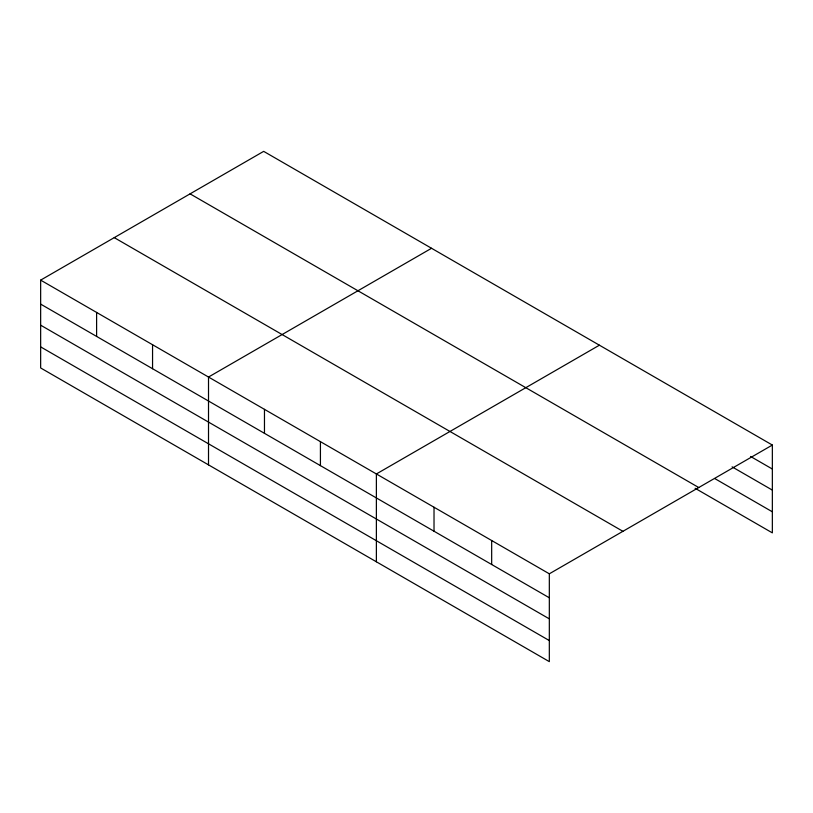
<?xml version="1.0" encoding="UTF-8"?>
<svg xmlns="http://www.w3.org/2000/svg" width="813" height="813" viewBox="0 0 813 813"><rect width="100%" height="100%" fill="white"/><g stroke="black" fill="none" stroke-linecap="round" stroke-linejoin="round"><path stroke-width="1.22" d="M549.324 618.866L549.324 573.805L40.65 280.129L40.65 367.954L549.324 661.64L549.324 618.866L40.65 325.18M40.65 280.129L263.676 151.36L772.35 445.046L772.35 532.871L695.125 488.288M431.54 248.28L208.514 377.039L208.514 464.873M599.405 345.19L376.378 473.959L376.378 561.783M549.324 573.805L772.35 445.046M750.592 456.469L772.35 469.03M732.107 466.865L772.35 490.097M714.698 478.522L772.35 511.804M190.079 193.85L698.753 487.536M114.247 237.63L622.921 531.316M40.65 304.113L549.324 597.789M40.65 346.887L549.324 640.573M491.672 540.523L491.672 564.507M434.02 507.241L434.02 531.224M320.424 441.652L320.424 465.636M264.469 409.346L264.469 433.329M152.559 344.732L152.559 368.726M96.605 312.426L96.605 336.419"/></g></svg>
